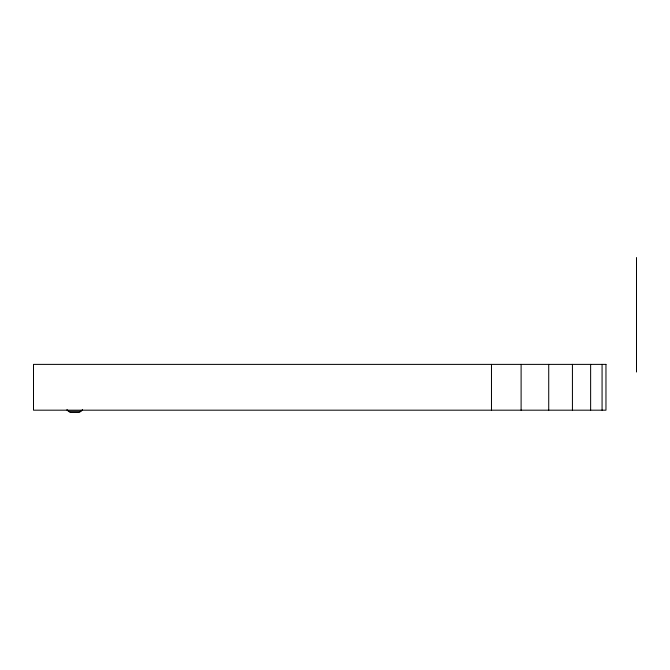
<?xml version="1.0" encoding="UTF-8"?>
<svg xmlns="http://www.w3.org/2000/svg" width="670" height="670" viewBox="0 0 670 670"><rect width="100%" height="100%" fill="white"/><g stroke="black" fill="none" stroke-linecap="round" stroke-linejoin="round"><path stroke-width="1" d="M68.608 411.33L80.827 411.33M636.5 257.523L636.5 372.017M602.07 364.388L602.07 410.182M590.63 364.388L590.63 410.182M572.431 364.388L572.431 410.182M548.722 364.388L548.722 410.182M521.109 364.388L521.109 410.182M491.479 364.388L491.479 410.182M82.351 409.42L82.351 410.182L79.295 412.477L70.141 412.477L67.084 410.182L67.084 409.42M605.965 364.388L33.5 364.388L33.5 410.182L605.965 410.182L605.965 364.388"/></g></svg>
